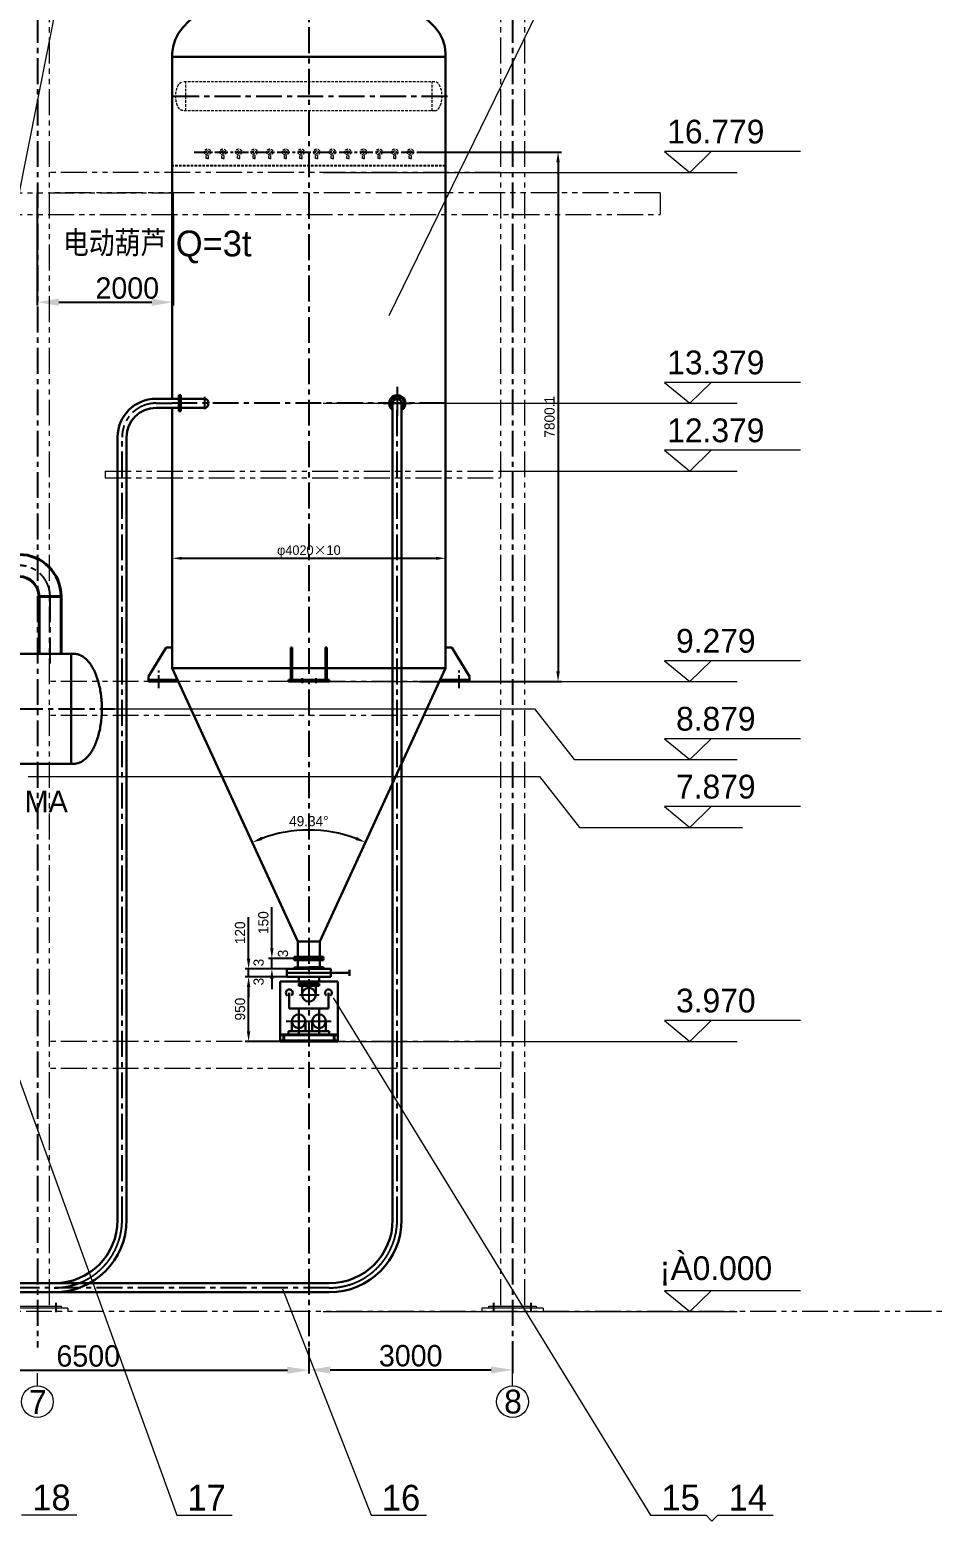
# Model space of a CAD drawing. Header units: millimetres. Extents: x 48549 to 244689, y 99496 to 172785.
# Drawn here: x 159238 to 172546, y 136181 to 158147 of the extents above; entities that cross this region are included whole.
import ezdxf
from ezdxf.enums import TextEntityAlignment as Align

# ---------------------------------------------------------------- set-up
doc = ezdxf.new("R2010")
doc.units = ezdxf.units.MM
doc.header["$LTSCALE"] = 3
for name, pattern in [('CENTERX2', [101.6, 63.5, -12.7, 12.7, -12.7]), ('DASHED', [19.05, 12.7, -6.35]), ('PHANTOMX2', [127, 63.5, -12.7, 12.7, -12.7, 12.7, -12.7])]:
    doc.linetypes.add(name, pattern=pattern)
for name, color, linetype, lineweight in [('CON', 7, 'Continuous', 40), ('Layer3', 6, 'Continuous', 18), ('Layer4', 4, 'DASHED', 5), ('双点划线', 3, 'PHANTOMX2', 20), ('图层1', 7, 'Continuous', 30), ('图层3', 6, 'Continuous', 9)]:
    doc.layers.add(name, color=color, linetype=linetype, lineweight=lineweight)
doc.layers.add('Layer1', color=1, linetype='CENTERX2')
doc.styles.add('仿宋体', font='ttxt1.shx', dxfattribs={"bigfont": 'hzfs.shx'})
doc.dimstyles.new('ISO-25', dxfattribs={"dimtxt": 150, "dimasz": 150, "dimexe": 50, "dimexo": 0, "dimgap": 50, "dimtad": 1, "dimdec": 1, "dimdsep": 46, "dimtxsty": '仿宋体', "dimcen": 2.5, "dimazin": 0, "dimtfac": 1, "dimtdec": 1, "dimtmove": 0, "dimatfit": 3, "dimfxl": 1, "dimarcsym": 0})

# ---------------------------------------------------------------- blocks, each defined once
blk = doc.blocks.new('*D48')
at = {"layer": 'Defpoints', "color": 0, "ltscale": 3}
for p in [(156849, 138736), (163349, 138736), (163349, 138405)]:
    blk.add_point(p, dxfattribs=at)
at = {"layer": '图层3', "color": 0, "lineweight": -2, "ltscale": 3}
for p, q in [((156849, 138736), (156849, 138355)), ((163349, 138736), (163349, 138355)), ((157164, 138405), (163034, 138405))]:
    blk.add_line(p, q, dxfattribs=at)
at = {"layer": '图层3', "color": 0, "ltscale": 3}
for points in [[(157164, 138457), (157164, 138352), (156849, 138405)], [(163034, 138457), (163034, 138352), (163349, 138405)]]:
    blk.add_solid(points, dxfattribs=at)
at = {"layer": '图层3', "color": 0, "ltscale": 3, "insert": (160099, 138612), "char_height": 315, "attachment_point": 5, "style": '仿宋体'}
blk.add_mtext('6500', dxfattribs=at)
blk = doc.blocks.new('*D51')
at = {"layer": 'Defpoints', "color": 0, "ltscale": 3}
for p in [(161337, 148747), (165361, 148747), (163635, 146341), (163187, 144720), (163512, 144720)]:
    blk.add_point(p, dxfattribs=at)
at = {"layer": '图层3', "color": 0, "lineweight": -2, "ltscale": 3}
blk.add_arc((163349, 144366), 1995, 69.6404, 110.3596, dxfattribs=at)
at = {"layer": '图层3', "color": 0, "ltscale": 3}
for points in [[(162665, 146214), (162646, 146260), (162517, 146179)], [(164053, 146260), (164034, 146214), (164182, 146179)]]:
    blk.add_solid(points, dxfattribs=at)
at = {"layer": '图层3', "color": 0, "ltscale": 3, "insert": (163349, 146491), "char_height": 150, "attachment_point": 5, "style": '仿宋体'}
blk.add_mtext('49.34°', dxfattribs=at)
blk = doc.blocks.new('*D18')
at = {"layer": 'Defpoints', "color": 0, "ltscale": 3}
for p in [(162461, 144198), (163024, 144198), (162924, 143248)]:
    blk.add_point(p, dxfattribs=at)
at = {"layer": '图层3', "color": 0, "lineweight": -2, "ltscale": 3}
for p, q in [((163024, 144198), (162411, 144198)), ((162461, 143398), (162461, 144048)), ((162924, 143248), (162411, 143248))]:
    blk.add_line(p, q, dxfattribs=at)
at = {"layer": '图层3', "color": 0, "ltscale": 3}
for points in [[(162436, 144048), (162486, 144048), (162461, 144198)], [(162436, 143398), (162486, 143398), (162461, 143248)]]:
    blk.add_solid(points, dxfattribs=at)
at = {"layer": '图层3', "color": 0, "ltscale": 3, "insert": (162336, 143723), "char_height": 150, "attachment_point": 5, "rotation": 90, "style": '仿宋体'}
blk.add_mtext('950', dxfattribs=at)
blk = doc.blocks.new('*D52')
at = {"layer": 'Defpoints', "color": 0, "ltscale": 3}
for p in [(163349, 138736), (166349, 138736), (166349, 138409)]:
    blk.add_point(p, dxfattribs=at)
at = {"layer": '图层3', "color": 0, "lineweight": -2, "ltscale": 3}
for p, q in [((163349, 138736), (163349, 138359)), ((166349, 138736), (166349, 138359)), ((163664, 138409), (166034, 138409))]:
    blk.add_line(p, q, dxfattribs=at)
at = {"layer": '图层3', "color": 0, "ltscale": 3}
for points in [[(163664, 138461), (163664, 138356), (163349, 138409)], [(166034, 138461), (166034, 138356), (166349, 138409)]]:
    blk.add_solid(points, dxfattribs=at)
at = {"layer": '图层3', "color": 0, "ltscale": 3, "insert": (164849, 138616), "char_height": 315, "attachment_point": 5, "style": '仿宋体'}
blk.add_mtext('3000', dxfattribs=at)
blk = doc.blocks.new('*D97')
at = {"layer": 'Defpoints', "color": 0, "ltscale": 3}
for p in [(163168, 144468), (162804, 144318), (163168, 144318)]:
    blk.add_point(p, dxfattribs=at)
at = {"layer": '图层3', "color": 0, "lineweight": -2, "ltscale": 3}
for p, q in [((162804, 144618), (162804, 145225)), ((163168, 144468), (162754, 144468)), ((162804, 144318), (162804, 144468)), ((163168, 144318), (162754, 144318)), ((162804, 144168), (162804, 144018))]:
    blk.add_line(p, q, dxfattribs=at)
at = {"layer": '图层3', "color": 0, "ltscale": 3}
for points in [[(162779, 144618), (162829, 144618), (162804, 144468)], [(162779, 144168), (162829, 144168), (162804, 144318)]]:
    blk.add_solid(points, dxfattribs=at)
at = {"layer": '图层3', "color": 0, "ltscale": 3, "insert": (162679, 144997), "char_height": 150, "attachment_point": 5, "rotation": 90, "style": '仿宋体'}
blk.add_mtext('150', dxfattribs=at)
blk = doc.blocks.new('*D33')
at = {"layer": 'Defpoints', "color": 0, "ltscale": 3}
for p in [(162461, 144318), (162461, 144198), (162804, 144318)]:
    blk.add_point(p, dxfattribs=at)
at = {"layer": '图层3', "color": 0, "lineweight": -2, "ltscale": 3}
for p, q in [((162461, 144468), (162461, 145075)), ((162804, 144318), (162411, 144318)), ((162461, 144198), (162411, 144198)), ((162461, 144198), (162461, 144318)), ((162461, 144048), (162461, 143898))]:
    blk.add_line(p, q, dxfattribs=at)
at = {"layer": '图层3', "color": 0, "ltscale": 3}
for points in [[(162436, 144468), (162486, 144468), (162461, 144318)], [(162436, 144048), (162486, 144048), (162461, 144198)]]:
    blk.add_solid(points, dxfattribs=at)
at = {"layer": '图层3', "color": 0, "ltscale": 3, "insert": (162336, 144847), "char_height": 150, "attachment_point": 5, "rotation": 90, "style": '仿宋体'}
blk.add_mtext('120', dxfattribs=at)
blk = doc.blocks.new('*D7')
at = {"layer": 'Defpoints', "color": 0, "ltscale": 3}
for p in [(159349, 155747), (161349, 155429), (161349, 154135)]:
    blk.add_point(p, dxfattribs=at)
at = {"layer": '图层3', "color": 0, "lineweight": -2, "ltscale": 3}
for p, q in [((159349, 155747), (159349, 154085)), ((161349, 155429), (161349, 154085)), ((159664, 154135), (161034, 154135))]:
    blk.add_line(p, q, dxfattribs=at)
at = {"layer": '图层3', "color": 0, "ltscale": 3}
for points in [[(159664, 154187), (159664, 154082), (159349, 154135)], [(161034, 154187), (161034, 154082), (161349, 154135)]]:
    blk.add_solid(points, dxfattribs=at)
at = {"layer": '图层3', "color": 0, "ltscale": 3, "insert": (160674, 154342), "char_height": 315, "attachment_point": 5, "rotation": 360, "style": '仿宋体'}
blk.add_mtext('2000', dxfattribs=at)
blk = doc.blocks.new('*D104')
at = {"layer": 'Defpoints', "color": 0}
for p in [(165361, 150363), (161337, 150039), (165361, 149992)]:
    blk.add_point(p, dxfattribs=at)
at = {"layer": '图层3', "color": 0, "lineweight": -2}
for p, q in [((161337, 150039), (161337, 150393)), ((161477, 150363), (165221, 150363)), ((165361, 149992), (165361, 150393))]:
    blk.add_line(p, q, dxfattribs=at)
at = {"layer": '图层3', "color": 0}
for points in [[(161477, 150386), (161477, 150340), (161337, 150363)], [(165221, 150386), (165221, 150340), (165361, 150363)]]:
    blk.add_solid(points, dxfattribs=at)
at = {"layer": '图层3', "color": 0, "insert": (163349, 150462), "char_height": 140, "attachment_point": 5, "style": '仿宋体'}
blk.add_mtext('φ4020{\\fTxt|b0|i0|c134|p2;×}10', dxfattribs=at)
blk = doc.blocks.new('*D106')
at = {"layer": 'Defpoints', "color": 0, "ltscale": 3}
for p in [(164979, 156347), (164979, 148547), (167020, 148547)]:
    blk.add_point(p, dxfattribs=at)
at = {"layer": '图层3', "color": 0, "lineweight": -2, "ltscale": 3}
for p, q in [((164979, 156347), (167070, 156347)), ((167020, 156197), (167020, 148697)), ((164979, 148547), (167070, 148547))]:
    blk.add_line(p, q, dxfattribs=at)
at = {"layer": '图层3', "color": 0, "ltscale": 3}
for points in [[(166995, 156197), (167045, 156197), (167020, 156347)], [(166995, 148697), (167045, 148697), (167020, 148547)]]:
    blk.add_solid(points, dxfattribs=at)
at = {"layer": '图层3', "color": 0, "ltscale": 3, "insert": (166895, 152447), "char_height": 150, "attachment_point": 5, "rotation": 90, "style": '仿宋体'}
blk.add_mtext('7800.1', dxfattribs=at)

msp = doc.modelspace()

# ---------------------------------------------------------------- linework, layer by layer
for p, q in [((163131.865, 144339.168), (163131.865, 144318.168)), ((163131.865, 144339.168), (163349.365, 144339.168)), ((163566.865, 144339.168), (163349.365, 144339.168)), ((163566.865, 144339.168), (163566.865, 144318.168)), ((163131.865, 144318.168), (163349.365, 144318.168)), ((163566.865, 144318.168), (163349.365, 144318.168))]:
    msp.add_line(p, q)
at = {"layer": 'CON'}
for p, q in [((159374.394, 148957.139), (159374.394, 149800.17)), ((159374.394, 149800.17), (159699.394, 149800.17)), ((159699.394, 148957.139), (159699.394, 149800.17))]:
    msp.add_line(p, q, dxfattribs=at)
for radius in [619.5, 294.5]:
    msp.add_arc((159079.894, 149800.17), radius, 0, 90, dxfattribs=at)
at = {"layer": 'Layer1', "ltscale": 2}
for p, q in [((159349.365, 165653.166), (159349.363, 138736.497)), ((166349.365, 165653.166), (166349.363, 138736.497)), ((163349.365, 160013.104), (163349.363, 138736.497)), ((161351.08, 157169.089), (165447.287, 157169.089)), ((161424.483, 152747.168), (161476.992, 152747.168)), ((161813.737, 152743.283), (161813.737, 152558.547)), ((165361.364, 152647.168), (161337.364, 152647.168)), ((161424.483, 152547.168), (161476.992, 152547.168)), ((164649.362, 140581.139), (164649.362, 152597.168)), ((160597.363, 140581.139), (160597.363, 152147.379)), ((159536.894, 148813.568), (159536.894, 149800.17)), ((154174.364, 148147.139), (160485.969, 148147.139)), ((163649.362, 139618.139), (154174.363, 139618.139))]:
    msp.add_line(p, q, dxfattribs=at)
at = {"layer": 'Layer1'}
for p, q in [((161661.142, 156347.267), (164979.089, 156347.267)), ((161137.363, 148451.713), (161137.363, 148711.103)), ((163249.363, 148599.035), (163249.363, 148526.289)), ((163449.363, 148599.035), (163449.363, 148526.289)), ((165561.363, 148451.713), (165561.363, 148711.103)), ((163151.863, 144465.771), (163151.863, 144499.046)), ((163151.863, 144465.771), (163151.863, 144499.046)), ((163546.863, 144465.771), (163546.863, 144499.046)), ((163546.863, 144465.771), (163546.863, 144499.046))]:
    msp.add_line(p, q, dxfattribs=at)
at = {"layer": 'Layer1', "ltscale": 10}
for p, q in [((164649.362, 152886.347), (164649.362, 152461.444)), ((161097.363, 152647.168), (161337.364, 152647.168)), ((164445.817, 152647.168), (164859.258, 152647.168)), ((163212.823, 143934.168), (163499.722, 143934.168)), ((163013.727, 143544.168), (163675.534, 143544.168)), ((159624.363, 139261.432), (159624.363, 139398.438)), ((166074.363, 139261.433), (166074.363, 139398.438)), ((166624.363, 139261.432), (166624.363, 139398.438))]:
    msp.add_line(p, q, dxfattribs=at)
at = {"layer": 'Layer1', "ltscale": 2}
for centre, radius, start, end in [((161097.363, 152147.168), 500, 90, 180), ((159079.894, 149800.17), 457, 0, 90)]:
    msp.add_arc(centre, radius, start, end, dxfattribs=at)
at = {"layer": 'Layer1', "ltscale": 10}
for centre in [(159597.363, 140618.139), (163649.362, 140618.139)]:
    msp.add_arc(centre, 1000, 270, 0, dxfattribs=at)
at = {"layer": 'Layer3'}
for p, q in [((168589.309, 156353.616), (168960.132, 156047.146)), ((170592.304, 156353.616), (168589.309, 156353.616)), ((168960.132, 156047.146), (169276.485, 156353.616)), ((163558.865, 156047.146), (169660.018, 156047.146)), ((168589.309, 152953.638), (168960.132, 152647.168)), ((170592.305, 152953.638), (168589.309, 152953.638)), ((168960.132, 152647.168), (169276.485, 152953.638)), ((163558.865, 152647.168), (169660.018, 152647.168)), ((168589.309, 151953.638), (168960.132, 151647.168)), ((170592.305, 151953.638), (168589.309, 151953.638)), ((168960.132, 151647.168), (169276.485, 151953.638)), ((166174.364, 151647.168), (169660.018, 151647.168)), ((168589.309, 148853.638), (168960.132, 148547.168)), ((170592.305, 148853.638), (168589.309, 148853.638)), ((168960.132, 148547.168), (169276.485, 148853.638)), ((163558.865, 148547.168), (169660.018, 148547.168)), ((168589.309, 147705.537), (168960.132, 147399.066)), ((170592.305, 147705.537), (168589.309, 147705.537)), ((168960.132, 147399.066), (169276.485, 147705.537)), ((167257.024, 147399.066), (169660.018, 147399.066)), ((159212.988, 147147.139), (166748.455, 147147.139)), ((168589.309, 146705.537), (168960.132, 146399.066)), ((170592.305, 146705.537), (168589.309, 146705.537)), ((168960.132, 146399.066), (169276.485, 146705.537)), ((167333.916, 146399.066), (169736.91, 146399.066)), ((168589.309, 143554.638), (168960.133, 143248.168)), ((170592.305, 143554.638), (168589.309, 143554.638)), ((168960.133, 143248.168), (169276.485, 143554.638)), ((163558.865, 143248.168), (169660.018, 143248.168)), ((168589.309, 139574.609), (168960.132, 139268.139)), ((170592.305, 139574.609), (168589.309, 139574.609)), ((168960.132, 139268.139), (169276.485, 139574.609)), ((163558.865, 139268.139), (169660.018, 139268.139))]:
    msp.add_line(p, q, dxfattribs=at)
at = {"layer": 'Layer4'}
for p, q in [((165204.09, 157381.863), (161494.463, 157381.863)), ((161534.139, 156956.316), (161534.139, 157381.863)), ((165164.59, 156956.315), (165164.59, 157381.863)), ((165205.535, 156956.335), (161494.639, 156956.316)), ((161838.364, 156252.142), (161838.364, 156302.142)), ((161854.364, 156252.142), (161838.364, 156252.142)), ((161854.364, 156252.142), (161870.364, 156252.142)), ((161870.364, 156252.142), (161870.364, 156302.142)), ((162068.364, 156252.142), (162068.364, 156302.142)), ((162084.364, 156252.142), (162068.364, 156252.142)), ((162084.364, 156252.142), (162100.364, 156252.142)), ((162100.364, 156252.142), (162100.364, 156302.142)), ((162298.364, 156252.142), (162298.364, 156302.142)), ((162314.364, 156252.142), (162298.364, 156252.142)), ((162314.364, 156252.142), (162330.364, 156252.142)), ((162330.364, 156252.142), (162330.364, 156302.142)), ((162528.364, 156252.142), (162528.364, 156302.142)), ((162544.364, 156252.142), (162528.364, 156252.142)), ((162544.364, 156252.142), (162560.364, 156252.142)), ((162560.364, 156252.142), (162560.364, 156302.142)), ((162758.364, 156252.142), (162758.364, 156302.142)), ((162774.364, 156252.142), (162758.364, 156252.142)), ((162774.364, 156252.142), (162790.364, 156252.142)), ((162790.364, 156252.142), (162790.364, 156302.142)), ((162988.364, 156252.142), (162988.364, 156302.142)), ((163004.364, 156252.142), (162988.364, 156252.142)), ((163004.364, 156252.142), (163020.364, 156252.142)), ((163020.364, 156252.142), (163020.364, 156302.142)), ((163218.364, 156252.142), (163218.364, 156302.142)), ((163234.364, 156252.142), (163218.364, 156252.142)), ((163234.364, 156252.142), (163250.364, 156252.142)), ((163250.364, 156252.142), (163250.364, 156302.142)), ((163448.364, 156252.142), (163448.364, 156302.142)), ((163464.364, 156252.142), (163448.364, 156252.142)), ((163464.364, 156252.142), (163480.364, 156252.142)), ((163480.364, 156252.142), (163480.364, 156302.142)), ((163678.364, 156252.142), (163678.364, 156302.142)), ((163694.364, 156252.142), (163678.364, 156252.142)), ((163694.364, 156252.142), (163710.364, 156252.142)), ((163710.364, 156252.142), (163710.364, 156302.142)), ((163908.364, 156252.142), (163908.364, 156302.142)), ((163924.364, 156252.142), (163908.364, 156252.142)), ((163924.364, 156252.142), (163940.364, 156252.142)), ((163940.364, 156252.142), (163940.364, 156302.142)), ((164138.364, 156252.142), (164138.364, 156302.142)), ((164154.364, 156252.142), (164138.364, 156252.142)), ((164154.364, 156252.142), (164170.364, 156252.142)), ((164170.364, 156252.142), (164170.364, 156302.142)), ((164368.364, 156252.142), (164368.364, 156302.142)), ((164384.364, 156252.142), (164368.364, 156252.142)), ((164384.364, 156252.142), (164400.364, 156252.142)), ((164400.364, 156252.142), (164400.364, 156302.142)), ((164598.364, 156252.142), (164598.364, 156302.142)), ((164614.364, 156252.142), (164598.364, 156252.142)), ((164614.364, 156252.142), (164630.364, 156252.142)), ((164630.364, 156252.142), (164630.364, 156302.142)), ((164828.364, 156252.142), (164828.364, 156302.142)), ((164844.364, 156252.142), (164828.364, 156252.142)), ((164844.364, 156252.142), (164860.364, 156252.142)), ((164860.364, 156252.142), (164860.364, 156302.142)), ((165361.363, 156147.168), (161337.363, 156147.168)), ((165361.363, 156139.168), (161337.363, 156139.168))]:
    msp.add_line(p, q, dxfattribs=at)
for centre, radius in [((161854.364, 156347.267), 45), ((161854.364, 156347.267), 20), ((162084.364, 156347.267), 45), ((162084.364, 156347.267), 20), ((162314.364, 156347.267), 45), ((162314.364, 156347.267), 20), ((162544.364, 156347.267), 45), ((162544.364, 156347.267), 20), ((162774.364, 156347.267), 45), ((162774.364, 156347.267), 20), ((163004.364, 156347.267), 45), ((163004.364, 156347.267), 20), ((163234.364, 156347.267), 45), ((163234.364, 156347.267), 20), ((163464.364, 156347.267), 45), ((163464.364, 156347.267), 20), ((163694.364, 156347.267), 45), ((163694.364, 156347.267), 20), ((163924.364, 156347.267), 45), ((163924.364, 156347.267), 20), ((164154.364, 156347.267), 45), ((164154.364, 156347.267), 20), ((164384.364, 156347.267), 45), ((164384.364, 156347.267), 20), ((164614.364, 156347.267), 45), ((164614.364, 156347.267), 20), ((164844.364, 156347.267), 45), ((164844.364, 156347.267), 20)]:
    msp.add_circle(centre, radius, dxfattribs=at)
at = {"layer": 'Layer4', "extrusion": (0, 0, -1)}
msp.add_ellipse((161494.639, 157169.089), major_axis=(0, 212.774), ratio=0.500531501, start_param=3.141592654, end_param=6.283185307, dxfattribs=at)
at = {"layer": 'Layer4'}
msp.add_ellipse((165204.09, 157169.089), major_axis=(0, 212.774), ratio=0.500531501, start_param=3.141592654, end_param=6.283185307, dxfattribs=at)
at = {"layer": '双点划线', "ltscale": 2}
for p, q in [((159524.365, 165653.166), (159524.363, 139348.139)), ((166174.366, 165653.166), (166174.363, 139348.139)), ((166524.366, 165653.166), (166524.363, 139348.139)), ((166174.365, 156047.146), (159524.363, 156047.146)), ((154174.364, 155747.146), (161349.365, 155747.146)), ((168524.365, 155747.146), (159524.363, 155747.146)), ((161349.365, 155747.149), (161349.365, 155429.149)), ((168524.365, 155747.146), (168524.365, 155429.149)), ((154174.364, 155429.149), (168524.365, 155429.149)), ((160349.363, 151647.168), (166174.364, 151647.168)), ((160349.363, 151647.168), (160349.363, 151547.168)), ((160349.363, 151547.168), (166174.364, 151547.168)), ((166174.364, 148547.168), (159524.364, 148547.168)), ((166174.364, 148047.168), (159524.364, 148047.168)), ((166174.364, 143248.168), (159524.363, 143248.168)), ((166174.364, 142848.168), (159524.363, 142848.168)), ((196902.71, 139268.139), (153899.363, 139268.139))]:
    msp.add_line(p, q, dxfattribs=at)
at = {"layer": '双点划线', "ltscale": 6}
for p, q in [((159799.363, 139318.139), (158899.363, 139318.139)), ((158999.363, 139348.139), (159699.363, 139348.139)), ((159699.363, 139348.139), (159699.363, 139318.139)), ((159799.363, 139318.139), (159799.363, 139268.139)), ((166799.363, 139318.139), (165899.363, 139318.139)), ((165899.363, 139318.139), (165899.363, 139268.139)), ((165999.363, 139348.139), (166699.363, 139348.139)), ((165999.363, 139318.139), (165999.363, 139348.139)), ((166699.363, 139348.139), (166699.363, 139318.139)), ((166799.363, 139318.139), (166799.363, 139268.139))]:
    msp.add_line(p, q, dxfattribs=at)
at = {"layer": '图层1'}
for p, q in [((161337.363, 157747.168), (161337.363, 157797.168)), ((161337.363, 152713.668), (161337.363, 157747.168)), ((161337.363, 157747.168), (165361.363, 157747.168)), ((165361.363, 157747.168), (165361.363, 157797.168)), ((165361.363, 157747.168), (165361.363, 148747.168)), ((161097.363, 152713.668), (161433.366, 152713.668)), ((161433.366, 152529.668), (161433.366, 152764.668)), ((161447.366, 152764.668), (161433.366, 152764.668)), ((161447.366, 152764.668), (161447.366, 152529.668)), ((161447.366, 152764.668), (161449.366, 152764.668)), ((161449.366, 152764.668), (161449.366, 152529.668)), ((161449.366, 152764.668), (161463.366, 152764.668)), ((161463.366, 152764.668), (161463.366, 152529.668)), ((161463.366, 152713.668), (161813.737, 152713.668)), ((161097.363, 152580.668), (161433.366, 152580.668)), ((161337.363, 148747.168), (161337.363, 152580.668)), ((161447.366, 152529.668), (161433.366, 152529.668)), ((161449.366, 152529.668), (161447.366, 152529.668)), ((161463.366, 152529.668), (161449.366, 152529.668)), ((161463.366, 152580.668), (161813.737, 152580.668)), ((164582.862, 140581.139), (164582.862, 152647.168)), ((164715.862, 140581.139), (164715.862, 152647.168)), ((160530.863, 140581.139), (160530.863, 152147.393)), ((160663.863, 140581.139), (160663.863, 152147.365)), ((154174.364, 148957.139), (159889.365, 148957.139)), ((159849.365, 148957.139), (159849.365, 147337.139)), ((161245.738, 149047.168), (160985.738, 148621.168)), ((161245.738, 149047.168), (161336.363, 149047.168)), ((163103.363, 149047.168), (163083.363, 149047.168)), ((163083.363, 149047.168), (163083.363, 148571.168)), ((163103.363, 148571.168), (163103.363, 149047.168)), ((163595.363, 149047.168), (163615.363, 149047.168)), ((163595.363, 148571.168), (163595.363, 149047.168)), ((163615.363, 149047.168), (163615.363, 148571.168)), ((165452.988, 149047.168), (165362.363, 149047.168)), ((165452.988, 149047.168), (165712.988, 148621.168)), ((165361.363, 148747.168), (161337.363, 148747.168)), ((163186.863, 144720.168), (161337.363, 148747.168)), ((163595.363, 148747.168), (163103.363, 148747.168)), ((163511.863, 144720.168), (165361.363, 148747.168)), ((160985.738, 148567.168), (160985.738, 148621.168)), ((160985.738, 148571.168), (161419.68, 148571.168)), ((160985.738, 148547.168), (160985.738, 148567.168)), ((161428.938, 148547.168), (160985.738, 148547.168)), ((163049.363, 148547.168), (163049.363, 148571.168)), ((163049.363, 148571.168), (163649.363, 148571.168)), ((163349.363, 148547.168), (163049.363, 148547.168)), ((163083.363, 148621.168), (163103.363, 148621.168)), ((163349.363, 148547.168), (163649.363, 148547.168)), ((163595.363, 148621.168), (163615.363, 148621.168)), ((163649.363, 148547.168), (163649.363, 148571.168)), ((165269.788, 148547.168), (165712.988, 148547.168)), ((165712.988, 148571.168), (165279.045, 148571.168)), ((165712.988, 148567.168), (165712.988, 148621.168)), ((165712.988, 148547.168), (165712.988, 148567.168)), ((154142.189, 147337.139), (159889.365, 147337.139)), ((163349.363, 144720.168), (163186.863, 144720.168)), ((163186.863, 144720.168), (163186.863, 144492.168)), ((163186.863, 144720.168), (163349.363, 144720.168)), ((163485.863, 144720.168), (163212.863, 144720.168)), ((163349.363, 144720.168), (163511.863, 144720.168)), ((163511.863, 144720.168), (163349.363, 144720.168)), ((163511.863, 144720.168), (163511.863, 144492.168)), ((163131.863, 144474.168), (163131.863, 144492.168)), ((163131.863, 144492.168), (163349.363, 144492.168)), ((163168.363, 144474.168), (163131.863, 144474.168)), ((163168.363, 144464.168), (163131.863, 144464.168)), ((163131.863, 144464.168), (163131.863, 144446.168)), ((163131.863, 144446.168), (163349.363, 144446.168)), ((163168.363, 144474.168), (163530.363, 144474.168)), ((163168.363, 144470.168), (163168.363, 144474.168)), ((163168.363, 144470.168), (163349.363, 144470.168)), ((163168.363, 144468.168), (163349.363, 144468.168)), ((163168.363, 144468.168), (163168.363, 144464.168)), ((163530.363, 144464.168), (163168.363, 144464.168)), ((163186.863, 144446.168), (163186.863, 144339.168)), ((163566.863, 144492.168), (163349.363, 144492.168)), ((163530.363, 144470.168), (163349.363, 144470.168)), ((163530.363, 144468.168), (163349.363, 144468.168)), ((163566.863, 144446.168), (163349.363, 144446.168)), ((163511.863, 144446.168), (163511.863, 144339.168)), ((163530.363, 144474.168), (163566.863, 144474.168)), ((163530.363, 144470.168), (163530.363, 144474.168)), ((163530.363, 144468.168), (163530.363, 144464.168)), ((163530.363, 144464.168), (163566.863, 144464.168)), ((163566.863, 144474.168), (163566.863, 144492.168)), ((163566.863, 144464.168), (163566.863, 144446.168)), ((162924.363, 144128.168), (163774.363, 144128.168)), ((162924.363, 144128.168), (162924.363, 143248.168)), ((163024.363, 144318.168), (163674.363, 144318.168)), ((163024.363, 144318.168), (163024.363, 144198.168)), ((163024.363, 144258.168), (163949.363, 144258.168)), ((163024.363, 144198.168), (163674.363, 144198.168)), ((163199.363, 144198.168), (163199.363, 144128.168)), ((163499.363, 144198.168), (163499.363, 144128.168)), ((163674.363, 144318.168), (163674.363, 144198.168)), ((163774.363, 144128.168), (163774.363, 143248.168)), ((163949.363, 144303.168), (163949.363, 144213.168)), ((163060.935, 143734.124), (163060.935, 143962.704)), ((163198.96, 144064.175), (163198.96, 144098.354)), ((163198.96, 144098.354), (163499.766, 144098.354)), ((163198.96, 144081.265), (163499.766, 144081.265)), ((163198.96, 144064.175), (163499.766, 144064.175)), ((163249.363, 143934.168), (163249.363, 144064.175)), ((163449.363, 143934.168), (163449.363, 144064.175)), ((163499.766, 144064.175), (163499.766, 144098.354)), ((163637.791, 143734.124), (163637.791, 143962.704)), ((163060.935, 143734.124), (163637.791, 143734.124)), ((163199.363, 143734.53), (163199.363, 143338.53)), ((163499.363, 143734.53), (163499.363, 143338.53)), ((163099.363, 143544.168), (163099.363, 143398.168)), ((163299.363, 143544.168), (163299.363, 143398.168)), ((163399.363, 143544.168), (163399.363, 143398.168)), ((163599.363, 143544.168), (163599.363, 143398.168)), ((162924.363, 143348.168), (163774.363, 143348.168)), ((162924.363, 143338.168), (162974.363, 143338.168)), ((162924.363, 143258.168), (162974.363, 143258.168)), ((162924.363, 143248.168), (163774.363, 143248.168)), ((162974.363, 143338.168), (162974.363, 143258.168)), ((162984.363, 143348.168), (162984.363, 143248.168)), ((162984.363, 143338.168), (163714.363, 143338.168)), ((162984.363, 143258.168), (163714.363, 143258.168)), ((163049.363, 143398.168), (163049.363, 143348.168)), ((163049.363, 143398.168), (163649.363, 143398.168)), ((163649.363, 143398.168), (163649.363, 143348.168)), ((163714.363, 143348.168), (163714.363, 143248.168)), ((163724.363, 143338.168), (163724.363, 143258.168)), ((163774.363, 143338.168), (163724.363, 143338.168)), ((163774.363, 143258.168), (163724.363, 143258.168)), ((154174.363, 139684.639), (163649.362, 139684.639)), ((154174.363, 139551.639), (163649.362, 139551.639))]:
    msp.add_line(p, q, dxfattribs=at)
for centre in [(163349.363, 143934.168), (163199.363, 143544.168), (163499.363, 143544.168)]:
    msp.add_circle(centre, 100, dxfattribs=at)
for centre, radius, start, end in [((161097.363, 152147.168), 566.5, 90, 180), ((164651.262, 152647.168), 120, 302.5703407, 235.2498636), ((164651.262, 152647.168), 100, 310.240809, 226.8431073), ((164649.362, 152647.168), 66.5, 0, 180), ((161097.363, 152147.168), 433.5, 90, 180), ((163060.935, 143962.704), 50, 303.8675785, 236.9164789), ((163637.791, 143962.704), 50, 303.0835211, 236.1324215), ((159597.363, 140618.139), 933.5, 270, 0), ((159597.363, 140618.139), 1066.5, 270, 360), ((163649.362, 140618.139), 933.5, 270, 0), ((163649.362, 140618.139), 1066.5, 270, 360)]:
    msp.add_arc(centre, radius, start, end, dxfattribs=at)
for centre, major_axis, ratio in [((163349.363, 157797.168), (-2012, 0), 0.5), ((161813.737, 152647.168), (0, 66.5), 0.885178868)]:
    msp.add_ellipse(centre, major_axis=major_axis, ratio=ratio, start_param=3.141592654, end_param=6.283185307, dxfattribs=at)
msp.add_open_spline([(159889.365, 147337.139), (159900.512, 147337.139), (159911.659, 147338.028), (159933.853, 147341.569), (159944.9, 147344.222), (159966.804, 147351.258), (159977.661, 147355.64), (160005.679, 147369.286), (160022.626, 147379.895), (160055.564, 147405.241), (160071.557, 147419.977), (160102.372, 147453.302), (160117.194, 147471.89), (160145.465, 147512.608), (160158.913, 147534.737), (160184.246, 147582.176), (160196.13, 147607.486), (160218.158, 147660.882), (160228.302, 147688.967), (160246.697, 147747.459), (160254.948, 147777.867), (160269.428, 147840.514), (160275.658, 147872.753), (160286, 147938.541), (160290.112, 147972.09), (160296.153, 148039.954), (160298.083, 148074.268), (160299.729, 148143.107), (160299.445, 148177.63), (160296.67, 148246.325), (160294.178, 148280.497), (160287.024, 148347.933), (160282.363, 148381.198), (160270.945, 148446.282), (160264.188, 148478.102), (160248.682, 148539.78), (160239.934, 148569.638), (160220.581, 148626.914), (160209.976, 148654.331), (160187.07, 148706.281), (160174.768, 148730.814), (160148.648, 148776.603), (160134.829, 148797.858), (160105.869, 148836.745), (160090.728, 148854.376), (160059.329, 148885.713), (160043.07, 148899.418), (160009.661, 148922.637), (159992.509, 148932.149), (159960.722, 148945.436), (159946.188, 148949.933), (159917.551, 148955.718), (159903.458, 148957.139), (159889.365, 148957.139)], degree=3, knots=[3.141592654, 3.141592654, 3.141592654, 3.141592654, 3.221214895, 3.221214895, 3.300837136, 3.300837136, 3.380459378, 3.380459378, 3.508873979, 3.508873979, 3.63728858, 3.63728858, 3.765703181, 3.765703181, 3.894117782, 3.894117782, 4.022532383, 4.022532383, 4.150946984, 4.150946984, 4.279361585, 4.279361585, 4.407776186, 4.407776186, 4.536190787, 4.536190787, 4.664605388, 4.664605388, 4.793019989, 4.793019989, 4.92143459, 4.92143459, 5.049849191, 5.049849191, 5.178263792, 5.178263792, 5.306678393, 5.306678393, 5.435092994, 5.435092994, 5.563507595, 5.563507595, 5.691922196, 5.691922196, 5.820336797, 5.820336797, 5.948751398, 5.948751398, 6.077165999, 6.077165999, 6.182519669, 6.182519669, 6.283185307, 6.283185307, 6.283185307, 6.283185307], dxfattribs=at)
at = {"layer": '图层3', "ltscale": 3}
for p, q in [((158003.426, 150319.56), (161952.188, 170195.054)), ((164531.984, 153938.884), (172473.412, 170195.054)), ((160299.365, 148147.139), (166671.563, 148147.139)), ((166671.563, 148147.139), (167257.024, 147399.066)), ((157315.091, 147571.317), (161402.17, 136267.535)), ((166748.455, 147147.139), (167333.916, 146399.066)), ((163708.616, 143890.229), (168383.808, 136267.535)), ((162960.027, 139602.488), (164265.168, 136267.535)), ((159115.618, 136272.252), (159931.945, 136272.252)), ((161402.17, 136267.535), (162218.497, 136267.535)), ((164265.168, 136267.535), (165081.495, 136267.535)), ((168383.808, 136267.535), (169200.136, 136267.535)), ((169200.136, 136267.535), (169287.049, 136180.622)), ((169373.962, 136267.535), (169287.049, 136180.622)), ((169373.962, 136267.535), (170190.289, 136267.535))]:
    msp.add_line(p, q, dxfattribs=at)
at = {"layer": '图层3'}
for p, q in [((159349.363, 138175.071), (159349.363, 138358.736)), ((166349.363, 138175.071), (166349.363, 138358.736))]:
    msp.add_line(p, q, dxfattribs=at)
for centre in [(159349.363, 137940.85), (166349.363, 137940.85)]:
    msp.add_circle(centre, 234.221, dxfattribs=at)

# ---------------------------------------------------------------- texts
at = {"layer": 'Layer3', "style": '仿宋体'}
msp.add_text('电动葫芦 Q=3t ', height=380, dxfattribs=at).set_placement((159727.009, 154810.089))
msp.add_text('MA', height=317.7703, dxfattribs=at).set_placement((159160.773, 146781.43), align=Align.MIDDLE_LEFT)
for s, p in [('18', (159556.8, 136530.831)), ('17', (161843.352, 136526.114)), ('16', (164706.35, 136526.114)), ('15', (168824.991, 136526.114)), ('14', (169815.144, 136526.114))]:
    msp.add_text(s, height=380, dxfattribs=at).set_placement(p, align=Align.MIDDLE)
for s, insert, char_height, width, attachment_point in [('16.779', (169343.725, 156645.401), 350, 2020.35604, 5), ('13.379', (169343.725, 153245.423), 350, 2020.35604, 5), ('12.379', (169343.725, 152245.423), 350, 2020.35604, 5), ('9.279', (169343.725, 149145.423), 350, 2020.35604, 5), ('8.879', (169343.725, 147997.321), 350, 2020.35604, 5), ('7.879', (169343.725, 146997.322), 350, 2020.35604, 5), ('3.970', (169343.726, 143846.423), 350, 2020.35604, 5), ('{\\fArial|b0|i0|c0|p32;¡À}0.000', (169343.725, 139866.394), 350, 2020.35604, 5), ('7', (159356.399, 137761.429), 351, 1944.27277, 8), ('8', (166356.399, 137761.429), 351, 1944.27277, 8)]:
    msp.add_mtext(s, dxfattribs=dict(at, insert=insert, char_height=char_height, width=width, attachment_point=attachment_point))
at = {"layer": '图层3', "char_height": 150, "width": 130.7082, "attachment_point": 1, "rotation": 90, "style": '仿宋体'}
for insert in [(162892.549, 144485.994), (162533.281, 144352.287), (162533.281, 144072.461)]:
    msp.add_mtext('3', dxfattribs=dict(at, insert=insert))

# ---------------------------------------------------------------- dimensions: what is measured, and where the dimension line sits
at = {"layer": '图层3', "ltscale": 3}
for base, p1, p2, picture, middle in [((167020.274, 148547.168), (164979.089, 156347.267), (164979.089, 148547.168), '*D106', (166895.274, 152447.218)), ((162460.987, 144198.168), (162924.363, 143248.168), (163024.363, 144198.168), '*D18', (162335.987, 143723.168))]:
    dim = msp.add_linear_dim(base=base, p1=p1, p2=p2, angle=90, dimstyle='ISO-25', dxfattribs=at)
    dim.commit()
    dim.dimension.update_dxf_attribs({"geometry": picture, "text_midpoint": middle})
dim = msp.add_linear_dim(base=(161349.364, 154134.826), p1=(159349.367, 155747.146), p2=(161349.365, 155429.149), angle=179.9999893, dimstyle='ISO-25', override={"dimtxt": 315, "dimasz": 315}, dxfattribs=at)
dim.commit()
dim.dimension.update_dxf_attribs({"geometry": '*D7', "text_midpoint": (160674.425, 154134.826), "dimtype": 160})
at = {"layer": '图层3'}
dim = msp.add_linear_dim(base=(165361.363, 150362.959), p1=(161337.363, 150039.239), p2=(165361.363, 149991.982), text='φ4020{\\fTxt|b0|i0|c134|p2;×}10', dimstyle='ISO-25', override={"dimtxt": 140, "dimasz": 140, "dimexe": 30, "dimgap": 25}, dxfattribs=at)
dim.commit()
dim.dimension.update_dxf_attribs({"geometry": '*D104', "text_midpoint": (163349.363, 150362.959), "dimtype": 160})
at = {"layer": '图层3', "ltscale": 3}
dim = msp.add_angular_dim_2l(base=(163634.721, 146341.053), line1=((163511.863, 144720.168), (165361.363, 148747.168)), line2=((163186.863, 144720.168), (161337.363, 148747.168)), dimstyle='ISO-25', override={"dimdec": 2, "dimazin": 2}, dxfattribs=at)
dim.commit()
dim.dimension.update_dxf_attribs({"geometry": '*D51', "text_midpoint": (163349.363, 146490.7)})
for base, p1, p2, picture, middle in [((162804.262, 144318.168), (163168.363, 144468.168), (163168.363, 144318.168), '*D97', (162804.262, 144996.739)), ((162460.987, 144318.168), (162460.987, 144198.168), (162804.262, 144318.168), '*D33', (162460.987, 144846.739))]:
    dim = msp.add_linear_dim(base=base, p1=p1, p2=p2, angle=90, dimstyle='ISO-25', dxfattribs=at)
    dim.commit()
    dim.dimension.update_dxf_attribs({"geometry": picture, "text_midpoint": middle, "dimtype": 160})
for base, p1, p2, picture, middle in [((163349.363, 138404.871), (156849.363, 138736.497), (163349.363, 138736.497), '*D48', (160099.363, 138612.371)), ((166349.363, 138408.807), (163349.363, 138736.497), (166349.363, 138736.497), '*D52', (164849.363, 138616.307))]:
    dim = msp.add_linear_dim(base=base, p1=p1, p2=p2, dimstyle='ISO-25', override={"dimtxt": 315, "dimasz": 315}, dxfattribs=at)
    dim.commit()
    dim.dimension.update_dxf_attribs({"geometry": picture, "text_midpoint": middle})

doc.saveas('drawing.dxf')
